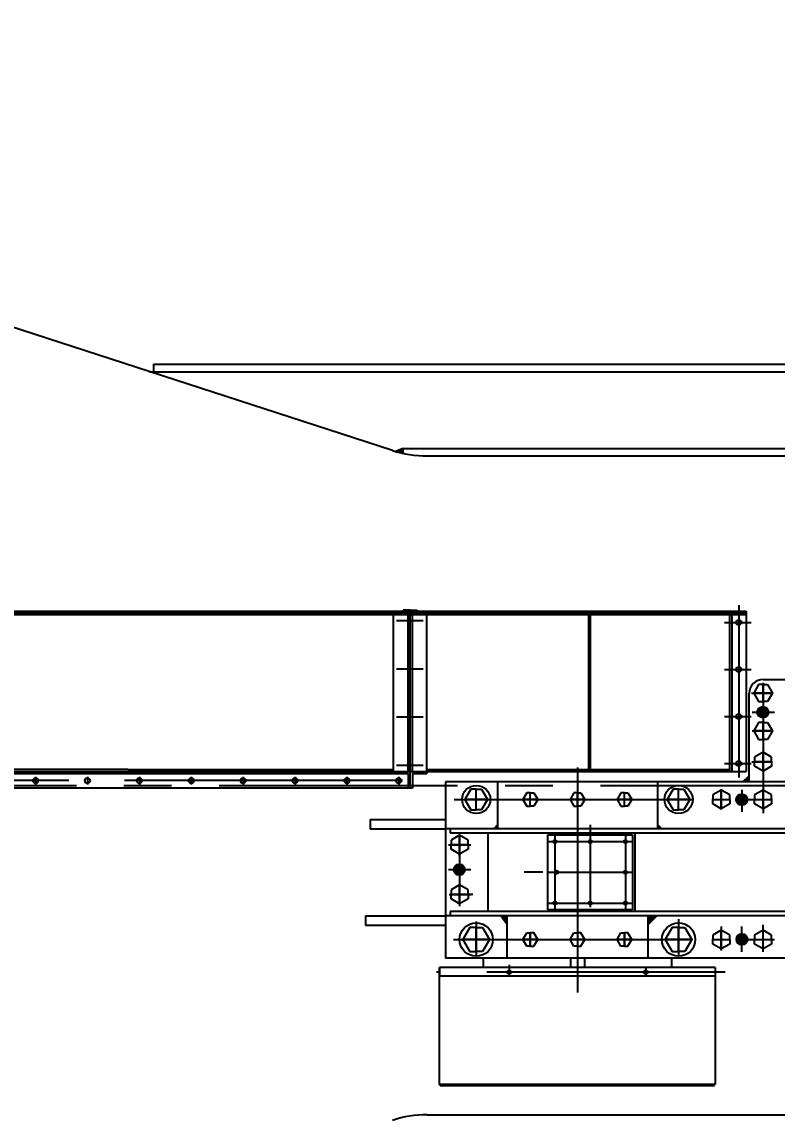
# Model space of a CAD drawing. Header units: millimetres. Extents: x 0 to 25200, y 0 to 17820.
# Drawn here: x 8429 to 10466, y 6648 to 9601 of the extents above; entities that cross this region are included whole.
import ezdxf

# ---------------------------------------------------------------- set-up
doc = ezdxf.new("R2010")
doc.units = ezdxf.units.MM
doc.header["$LTSCALE"] = 600
doc.linetypes.add('F', pattern=[0.75, 0.5, -0.25])
doc.linetypes.add('G', pattern=[2, 1.25, -0.25, 0.25, -0.25])
for name, color, linetype in [('01', 7, 'Continuous'), ('04', 2, 'F'), ('05', 142, 'G'), ('08', 1, 'Continuous')]:
    doc.layers.add(name, color=color, linetype=linetype)
doc.styles.get("Standard").update_dxf_attribs({"font": 'isocp', "width": 0.707, "bigfont": 'intecad.shx'})
doc.dimstyles.new('INTE', dxfattribs={"dimscale": 60, "dimtxt": 7, "dimasz": 3, "dimexe": 3, "dimexo": 0, "dimgap": 1, "dimtad": 1, "dimdec": 0, "dimdsep": 46, "dimtxsty": 'Standard', "dimcen": 0, "dimclrd": 1, "dimclre": 1, "dimclrt": 3, "dimaunit": 1, "dimadec": 0, "dimazin": 0, "dimtfac": 1, "dimtdec": 0, "dimtmove": 0, "dimatfit": 0, "dimfxl": 0, "dimarcsym": 0})

# ---------------------------------------------------------------- blocks, each defined once
blk = doc.blocks.new('*U2')
at = {"layer": '01'}
for p, q in [((0, 13.3), (-23, 0)), ((-23, 0), (-23, -12.1)), ((23, 0), (0, 13.3)), ((23, -12.1), (23, 0)), ((-23, -24.3), (-23, -12.1)), ((0, -37.5), (-23, -24.3)), ((23, -24.3), (0, -37.5)), ((23, -12.1), (23, -24.3))]:
    blk.add_line(p, q, dxfattribs=at)
at = {"layer": '05'}
for p, q in [((0, -39.3), (0, 14.7)), ((-24.9, -12.1), (24.3, -12.1))]:
    blk.add_line(p, q, dxfattribs=at)
blk = doc.blocks.new('*U4')
at = {"layer": '01'}
for p, q in [((0, 36), (-32.5, 17.2)), ((32.5, 17.2), (0, 36)), ((-32.5, 17.2), (-32.5, 0)), ((-32.5, -17.2), (-32.5, 0)), ((32.5, 0), (32.5, 17.2)), ((32.5, 0), (32.5, -17.2)), ((0, -36), (-32.5, -17.2)), ((32.5, -17.2), (0, -36))]:
    blk.add_line(p, q, dxfattribs=at)
at = {"layer": '05'}
for p, q in [((0, -37.8), (0, 37.4)), ((-34.4, 0), (33.8, 0))]:
    blk.add_line(p, q, dxfattribs=at)
blk = doc.blocks.new('*U3')
at = {"layer": '01'}
for p, q in [((0, 19.8), (-18, 9.4)), ((-18, 9.4), (-18, 0)), ((-18, -9.4), (-18, 0)), ((18, 9.4), (0, 19.8)), ((18, 0), (18, 9.4)), ((18, 0), (18, -9.4)), ((0, -19.8), (-18, -9.4)), ((18, -9.4), (0, -19.8))]:
    blk.add_line(p, q, dxfattribs=at)
at = {"layer": '05'}
for p, q in [((-19.9, 0), (19.3, 0)), ((0, -21.6), (0, 21.2))]:
    blk.add_line(p, q, dxfattribs=at)
blk = doc.blocks.new('*U1')
at = {"layer": '01'}
for p, q in [((0, 30.4), (-27.5, 14.5)), ((27.5, 14.5), (0, 30.4)), ((-27.5, 14.5), (-27.5, 0)), ((-27.5, -14.5), (-27.5, 0)), ((27.5, 0), (27.5, 14.5)), ((27.5, 0), (27.5, -14.5)), ((0, -30.4), (-27.5, -14.5)), ((27.5, -14.5), (0, -30.4))]:
    blk.add_line(p, q, dxfattribs=at)
at = {"layer": '05'}
for p, q in [((0, -32.2), (0, 31.8)), ((-29.4, 0), (28.8, 0))]:
    blk.add_line(p, q, dxfattribs=at)
blk = doc.blocks.new('ret')
at = {"layer": '01', "color": 7, "linetype": 'Continuous'}
for p, q in [((6840.7, 10438.6), (6840.7, 9974.2)), ((10196, 10438.6), (10196, 9974.2)), ((8083.7, 9990.5), (8083.7, 10413.5)), ((8122.7, 9990.5), (8122.7, 10413.5)), ((8128.7, 9990.5), (8128.7, 10413.5)), ((8134.7, 9990.5), (8134.7, 10413.5)), ((8173.7, 9990.5), (8173.7, 10413.5)), ((9264.7, 9990.5), (9264.7, 10413.5)), ((9303.7, 9990.5), (9303.7, 10413.5)), ((9309.7, 9990.5), (9309.7, 10413.5)), ((9315.7, 9990.5), (9315.7, 10413.5)), ((9354.7, 9990.5), (9354.7, 10413.5)), ((6958.6, 9985.5), (7010.9, 9985.5)), ((8173.7, 9984.5), (9264.7, 9984.5)), ((9303.7, 9945.5), (8134.7, 9945.5))]:
    blk.add_line(p, q, dxfattribs=at)
at = {"layer": '01'}
for p, q in [((8109.7, 10425.5), (8109.7, 10422.5)), ((8128.7, 10425.5), (8109.7, 10425.5)), ((8128.7, 10425.5), (8147.7, 10425.5)), ((8147.7, 10425.5), (8147.7, 10422.5)), ((9290.7, 10425.5), (9290.7, 10422.5)), ((9309.7, 10425.5), (9290.7, 10425.5)), ((9309.7, 10425.5), (9328.7, 10425.5)), ((9328.7, 10425.5), (9328.7, 10422.5)), ((6820.7, 10422.5), (10216, 10422.5)), ((6820.7, 10422.5), (6820.7, 9990.5)), ((6820.7, 10418.5), (10216, 10418.5)), ((6820.7, 10413.5), (10216, 10413.5)), ((6859.7, 10413.5), (6859.7, 9990.5)), ((6865.7, 10413.5), (6865.7, 9990.5)), ((7298.7, 9995.5), (7298.7, 10413.5)), ((7303.2, 9995.5), (7303.2, 10413.5)), ((9791.7, 9995.5), (9791.7, 10413.5)), ((9796.2, 9995.5), (9796.2, 10413.5)), ((10171, 10413.5), (10171, 9990.5)), ((10177, 10413.5), (10177, 9990.5)), ((10216, 10422.5), (10216, 9990.5)), ((6820.7, 9990.5), (10216, 9990.5)), ((8083.7, 9995.5), (6865.7, 9995.5)), ((6958.6, 9981.5), (6958.6, 9985.5)), ((7875.9, 9981.5), (6958.6, 9981.5)), ((7010.9, 9990.5), (7010.9, 9985.5)), ((7010.9, 9985.5), (7823.5, 9985.5)), ((7823.5, 9985.5), (7823.5, 9990.5)), ((7823.5, 9985.5), (7875.9, 9985.5)), ((7875.9, 9985.5), (7875.9, 9981.5)), ((8083.7, 9990.5), (8083.7, 9984.5)), ((8083.7, 9984.5), (8122.7, 9984.5)), ((8122.7, 9984.5), (8122.7, 9945.5)), ((8128.7, 9945.5), (8128.7, 9990.5)), ((8134.7, 9984.5), (8134.7, 9945.5)), ((8134.7, 9984.5), (8173.7, 9984.5)), ((8547.7, 9995.5), (8173.7, 9995.5)), ((8173.7, 9990.5), (8173.7, 9984.5)), ((8547.7, 9995.5), (9264.7, 9995.5)), ((9264.7, 9990.5), (9264.7, 9984.5)), ((9264.7, 9984.5), (9303.7, 9984.5)), ((9303.7, 9984.5), (9303.7, 9945.5)), ((9309.7, 9945.5), (9309.7, 9990.5)), ((9315.7, 9984.5), (9315.7, 9945.5)), ((9315.7, 9984.5), (9354.7, 9984.5)), ((9354.7, 9995.5), (10171, 9995.5)), ((9354.7, 9990.5), (9354.7, 9984.5)), ((8134.7, 9945.5), (8122.7, 9945.5)), ((9315.7, 9945.5), (9303.7, 9945.5))]:
    blk.add_line(p, q, dxfattribs=at)
at = {"layer": '01', "color": 7, "linetype": 'Continuous'}
for centre in [(6840.7, 10397.5), (10196, 10392.5), (6840.7, 10267.5), (10196, 10265.5), (6840.7, 10137.5), (10196, 10138.5), (6840.7, 10007.5), (10196, 10011.5)]:
    blk.add_circle(centre, 7, dxfattribs=at)
at = {"layer": '01'}
for centre in [(8158.7, 9965.5), (8158.7, 9965.5), (8158.7, 9965.5), (8158.7, 9965.5), (8298.7, 9965.5), (8298.7, 9965.5), (8298.7, 9965.5), (8298.7, 9965.5), (8438.7, 9965.5), (8438.7, 9965.5), (8438.7, 9965.5), (8438.7, 9965.5), (8578.7, 9965.5), (8578.7, 9965.5), (8578.7, 9965.5), (8578.7, 9965.5), (8718.7, 9965.5), (8718.7, 9965.5), (8718.7, 9965.5), (8718.7, 9965.5), (8858.7, 9965.5), (8858.7, 9965.5), (8858.7, 9965.5), (8858.7, 9965.5), (8998.7, 9965.5), (8998.7, 9965.5), (8998.7, 9965.5), (8998.7, 9965.5), (9138.7, 9965.5), (9138.7, 9965.5), (9138.7, 9965.5), (9138.7, 9965.5), (9278.7, 9965.5), (9278.7, 9965.5), (9278.7, 9965.5), (9278.7, 9965.5)]:
    blk.add_circle(centre, 7, dxfattribs=at)
at = {"layer": '05', "color": 4, "linetype": 'G'}
for p, q in [((6879.3, 10397.5), (6807.3, 10397.5)), ((8093.7, 10397.5), (8165.6, 10397.5)), ((9272.4, 10397.5), (9344.4, 10397.5)), ((10157.4, 10392.5), (10229.4, 10392.5)), ((6879.3, 10267.5), (6807.3, 10267.5)), ((8093.7, 10267.5), (8165.6, 10267.5)), ((9272.4, 10267.5), (9344.4, 10267.5)), ((10157.4, 10265.5), (10229.4, 10265.5)), ((6879.3, 10137.5), (6807.3, 10137.5)), ((8093.7, 10137.5), (8165.6, 10137.5)), ((9272.4, 10137.5), (9344.4, 10137.5)), ((10157.4, 10138.5), (10229.4, 10138.5)), ((10157.4, 10011.5), (10229.4, 10011.5)), ((6879.3, 10007.5), (6807.3, 10007.5)), ((8093.7, 10007.5), (8165.6, 10007.5)), ((9272.4, 10007.5), (9344.4, 10007.5))]:
    blk.add_line(p, q, dxfattribs=at)
at = {"layer": '05'}
for p, q in [((9288.7, 9965.5), (8148.2, 9965.5)), ((8158.7, 9976.1), (8158.7, 9954.9)), ((8158.7, 9976.1), (8158.7, 9954.9)), ((8158.7, 9976.1), (8158.7, 9954.9)), ((8158.7, 9976.1), (8158.7, 9954.9)), ((8298.7, 9976.1), (8298.7, 9954.9)), ((8298.7, 9976.1), (8298.7, 9954.9)), ((8298.7, 9976.1), (8298.7, 9954.9)), ((8298.7, 9976.1), (8298.7, 9954.9)), ((8438.7, 9976.1), (8438.7, 9954.9)), ((8438.7, 9976.1), (8438.7, 9954.9)), ((8438.7, 9976.1), (8438.7, 9954.9)), ((8438.7, 9976.1), (8438.7, 9954.9)), ((8578.7, 9976.1), (8578.7, 9954.9)), ((8578.7, 9976.1), (8578.7, 9954.9)), ((8578.7, 9976.1), (8578.7, 9954.9)), ((8578.7, 9976.1), (8578.7, 9954.9)), ((8718.7, 9976.1), (8718.7, 9954.9)), ((8718.7, 9976.1), (8718.7, 9954.9)), ((8718.7, 9976.1), (8718.7, 9954.9)), ((8718.7, 9976.1), (8718.7, 9954.9)), ((8858.7, 9976.1), (8858.7, 9954.9)), ((8858.7, 9976.1), (8858.7, 9954.9)), ((8858.7, 9976.1), (8858.7, 9954.9)), ((8858.7, 9976.1), (8858.7, 9954.9)), ((8998.7, 9976.1), (8998.7, 9954.9)), ((8998.7, 9976.1), (8998.7, 9954.9)), ((8998.7, 9976.1), (8998.7, 9954.9)), ((8998.7, 9976.1), (8998.7, 9954.9)), ((9138.7, 9976.1), (9138.7, 9954.9)), ((9138.7, 9976.1), (9138.7, 9954.9)), ((9138.7, 9976.1), (9138.7, 9954.9)), ((9138.7, 9976.1), (9138.7, 9954.9)), ((9278.7, 9976.1), (9278.7, 9954.9)), ((9278.7, 9976.1), (9278.7, 9954.9)), ((9278.7, 9976.1), (9278.7, 9954.9)), ((9278.7, 9976.1), (9278.7, 9954.9))]:
    blk.add_line(p, q, dxfattribs=at)
blk = doc.blocks.new('*D320')
at = {"layer": '08', "color": 1, "lineweight": -2}
for p, q in [((23300.3, 7375), (23300.3, 3352.3)), ((4326.9, 4761.4), (4326.9, 3352.3)), ((4506.9, 3532.3), (23120.3, 3532.3))]:
    blk.add_line(p, q, dxfattribs=at)
at = {"layer": '08', "color": 1}
for points in [[(4506.9, 3562.3), (4506.9, 3502.3), (4326.9, 3532.3)], [(23120.3, 3562.3), (23120.3, 3502.3), (23300.3, 3532.3)]]:
    blk.add_solid(points, dxfattribs=at)
at = {"layer": 'DEFPOINTS', "color": 0}
for p in [(23300.3, 7375), (4326.9, 4761.4), (23300.3, 3532.3)]:
    blk.add_point(p, dxfattribs=at)
at = {"layer": '08', "color": 3, "insert": (13813.6, 3802.3), "char_height": 420, "attachment_point": 5}
blk.add_mtext('18973', dxfattribs=at)

msp = doc.modelspace()

# ---------------------------------------------------------------- hatches: boundary and pattern name
at = {"layer": '01', "ltscale": 0.857143}
for points in [[(9456.9, 8449.5), (9436.9, 8441.7, 0.016896), (9456.9, 8436.6)], [(10390.8, 7566.1), (10373.8, 7550.5), (10390.8, 7550.5)], [(9711.3, 7433.9), (9701.9, 7423.5), (9711.3, 7423.5)], [(10143.3, 7435.1), (10143.3, 7423.5), (10154.8, 7423.5)], [(9737.3, 7188.5), (9720.5, 7188.5), (9737.3, 7166)], [(10117.3, 7188.5), (10117.3, 7164.1), (10141.9, 7188.5)], [(9554.9, 6734), (9557.3, 6730.5), (9557.3, 6734)]]:
    msp.add_hatch(color=256, dxfattribs=at).paths.add_polyline_path(points)
h = msp.add_hatch(color=256, dxfattribs=at)
h.paths.add_polyline_path([(10427.6, 7738.1), (10412.6, 7738.1, 0.414214), (10427.6, 7723.1)])
h.paths.add_polyline_path([(10427.6, 7753.1, 0.414214), (10412.6, 7738.1), (10427.6, 7738.1)])
h.paths.add_polyline_path([(10427.6, 7753.1), (10427.6, 7738.1), (10442.6, 7738.1, 0.414214)])
h.paths.add_polyline_path([(10442.6, 7738.1), (10427.6, 7738.1), (10427.6, 7723.1, 0.414214)])
h = msp.add_hatch(color=256, dxfattribs=at)
h.paths.add_polyline_path([(10370.8, 7502.3), (10355.8, 7502.3, 0.414214), (10370.8, 7487.3)])
h.paths.add_polyline_path([(10370.8, 7517.3, 0.414214), (10355.8, 7502.3), (10370.8, 7502.3)])
h.paths.add_polyline_path([(10370.8, 7517.3), (10370.8, 7502.3), (10385.8, 7502.3, 0.414214)])
h.paths.add_polyline_path([(10385.8, 7502.3), (10370.8, 7502.3), (10370.8, 7487.3, 0.414214)])
h = msp.add_hatch(color=256, dxfattribs=at)
h.paths.add_polyline_path([(9608.8, 7313.3), (9593.8, 7313.3, 0.414214), (9608.8, 7298.3)])
h.paths.add_polyline_path([(9608.8, 7328.3, 0.414214), (9593.8, 7313.3), (9608.8, 7313.3)])
h.paths.add_polyline_path([(9608.8, 7328.3), (9608.8, 7313.3), (9623.8, 7313.3, 0.414214)])
h.paths.add_polyline_path([(9623.8, 7313.3), (9608.8, 7313.3), (9608.8, 7298.3, 0.414214)])
h = msp.add_hatch(color=256, dxfattribs=at)
h.paths.add_polyline_path([(10371.1, 7125.2), (10356.1, 7125.2, 0.414214), (10371.1, 7110.2)])
h.paths.add_polyline_path([(10371.1, 7140.2, 0.414214), (10356.1, 7125.2), (10371.1, 7125.2)])
h.paths.add_polyline_path([(10371.1, 7140.2), (10371.1, 7125.2), (10386.1, 7125.2, 0.414214)])
h.paths.add_polyline_path([(10386.1, 7125.2), (10371.1, 7125.2), (10371.1, 7110.2, 0.414214)])

# ---------------------------------------------------------------- linework, layer by layer
at = {"layer": '01', "color": 7, "linetype": 'Continuous', "ltscale": 0.857143}
for p, q in [((9428, 8444.4), (5863.9, 9601)), ((8772.9, 8657), (11057.4, 8657)), ((8783.5, 8677), (20290.7, 8677)), ((9522.2, 8429.5), (18269.9, 8429.5)), ((9571.3, 7550.5), (9571.3, 7074.5)), ((9368.3, 7448.5), (9571.3, 7448.5)), ((9368.3, 7423.5), (9571.8, 7423.5)), ((9685.3, 7411.5), (9685.3, 7200.5)), ((10082.2, 7411.5), (10082.2, 7200.5)), ((9355.3, 7188.5), (9571.8, 7188.5)), ((10498.8, 7188.5), (9571.3, 7188.5)), ((10486.8, 7200.5), (9584.3, 7200.5)), ((9355.3, 7163.5), (9571.3, 7163.5)), ((9557.3, 6730.5), (9557.3, 6734)), ((9522.2, 6651.5), (18269.9, 6651.5))]:
    msp.add_line(p, q, dxfattribs=at)
at = {"layer": '01', "ltscale": 0.857143}
for p, q in [((8783.5, 8677), (8783.5, 8657)), ((9456.9, 8449.5), (9436.9, 8441.7)), ((9456.9, 8449.5), (18270.5, 8449.5)), ((9456.9, 8436.6), (9456.9, 8449.5)), ((10428.8, 7826.5), (10498.8, 7826.5)), ((10390.8, 7550.5), (10390.8, 7788.5)), ((10373.8, 7550.5), (10390.8, 7566.1)), ((10486.8, 7550.5), (9571.3, 7550.5)), ((9711.3, 7550.5), (9711.3, 7423.5)), ((10143.3, 7550.5), (10143.3, 7423.5)), ((9368.3, 7448.5), (9368.3, 7423.5)), ((11503.5, 7423.5), (9571.3, 7423.5)), ((9584.3, 7423.5), (9584.3, 7411.5)), ((9711.3, 7433.9), (9701.9, 7423.5)), ((10143.3, 7435.1), (10154.8, 7423.5)), ((11515.2, 7411.5), (9584.3, 7411.5)), ((9847.3, 7204.5), (9847.3, 7407.5)), ((9847.3, 7407.5), (10076.3, 7407.5)), ((10076.3, 7407.5), (10076.3, 7204.5)), ((9833.7, 7306), (9783.7, 7306)), ((9355.3, 7188.5), (9355.3, 7163.5)), ((9584.3, 7200.5), (9584.3, 7188.5)), ((9737.3, 7166), (9720.5, 7188.5)), ((9737.3, 7188.5), (9737.3, 7074.5)), ((10076.3, 7204.5), (9847.3, 7204.5)), ((10117.3, 7164.1), (10141.9, 7188.5)), ((10117.3, 7188.5), (10117.3, 7074.5)), ((10498.8, 7074.5), (9571.3, 7074.5)), ((9673.3, 7074.5), (9673.3, 7049.5)), ((9908.3, 7074.5), (9908.3, 7049.5)), ((9946.3, 7074.5), (9946.3, 7049.5)), ((10181.3, 7074.5), (10181.3, 7049.5)), ((9554.9, 6734), (9554.9, 7049.5)), ((10299.2, 7049.5), (9555.4, 7049.5)), ((9555.4, 7049.5), (9555.4, 7026)), ((10299.2, 7049.5), (10299.2, 7026)), ((10299.8, 6734), (10299.8, 7049.5)), ((10299.2, 7026), (9555.4, 7026)), ((9557.3, 6730.5), (9554.9, 6734)), ((9554.9, 6734), (10299.8, 6734)), ((9557.3, 6730.5), (10297.3, 6730.5))]:
    msp.add_line(p, q, dxfattribs=at)
for centre, radius in [((10427.6, 7738.1), 15), ((10370.8, 7502.3), 15), ((9866.8, 7389), 4.5), ((9961.8, 7389), 4.5), ((10056.8, 7389), 4.5), ((9608.8, 7313.3), 15), ((9871.3, 7306), 4.5), ((10056.8, 7306), 4.5), ((9866.8, 7223), 4.5), ((9961.8, 7223), 4.5), ((10056.8, 7223), 4.5), ((10371.1, 7125.2), 15), ((9743.1, 7036.5), 5), ((10111.6, 7036.5), 5)]:
    msp.add_circle(centre, radius, dxfattribs=at)
at = {"layer": '01', "color": 7, "linetype": 'Continuous', "ltscale": 0.857143}
for centre, radius in [((9654.3, 7502.5), 38), ((10200.3, 7502.5), 38), ((9654.3, 7124.5), 45), ((10200.3, 7124.5), 45)]:
    msp.add_circle(centre, radius, dxfattribs=at)
for centre, start, end in [((9522.2, 8734.5), 252.021, 270), ((9522.2, 6346.5), 90, 107.979)]:
    msp.add_arc(centre, 305, start, end, dxfattribs=at)
at = {"layer": '01', "ltscale": 0.857143}
msp.add_arc((10428.8, 7788.5), 38, 90, 180, dxfattribs=at)
at = {"layer": '05', "ltscale": 0.857143}
for p, q in [((10428.3, 7817.4), (10428.3, 7465.3)), ((10396.9, 7789.5), (10454.1, 7789.5)), ((10398.5, 7738.5), (10459.1, 7738.5)), ((10398.9, 7687.5), (10454.1, 7687.5)), ((10397.6, 7604.5), (10454.1, 7604.5)), ((9927.3, 7589), (9927.3, 6981.8)), ((3818.3, 7540.5), (23500.3, 7540.5)), ((10315.3, 7530.7), (10315.3, 7475.4)), ((9594.4, 7502.5), (10454.1, 7502.5)), ((9800.3, 7482.9), (9800.3, 7520.7)), ((9800.3, 7482.9), (9800.3, 7520.7)), ((9927.3, 7481.6), (9927.3, 7523.2)), ((10054.3, 7482.9), (10054.3, 7520.7)), ((10371.3, 7528.7), (10371.3, 7468.9)), ((9961.8, 7434.2), (9961.8, 7212)), ((9609.3, 7404.5), (9609.3, 7214.7)), ((9609.3, 7349.5), (9609.3, 7404.5)), ((9579.5, 7380.5), (9640.1, 7380.5)), ((9579.5, 7380.5), (9640.1, 7380.5)), ((9579.5, 7313.5), (9640.1, 7313.5)), ((9609.3, 7281.9), (9609.3, 7219.7)), ((9581.5, 7246.5), (9640.6, 7246.5)), ((9645.5, 7246.5), (9587.3, 7246.5)), ((10200.3, 7179.5), (10200.3, 7079.6)), ((9654.3, 7173.1), (9654.3, 7080.1)), ((10315.3, 7159.9), (10315.3, 7094.9)), ((10371.3, 7091), (10371.3, 7159.9)), ((10428.3, 7091), (10428.3, 7164.5)), ((9592.9, 7124.5), (10459, 7124.5)), ((9800.3, 7104.9), (9800.3, 7142.7)), ((10054.3, 7104.9), (10054.3, 7142.7)), ((10325.8, 7036.5), (9547.4, 7036.5)), ((9743.1, 7056.2), (9743.1, 7029.7)), ((10111.6, 7046.8), (10111.6, 7029.7))]:
    msp.add_line(p, q, dxfattribs=at)
at = {"layer": '05', "color": 142, "linetype": 'G', "ltscale": 0.857143}
for p, q in [((9847.3, 7389), (10076.3, 7389)), ((9866.8, 7407.5), (9866.8, 7204.5)), ((10056.8, 7407.5), (10056.8, 7204.5)), ((9847.3, 7306), (10076.3, 7306)), ((9847.3, 7223), (10076.3, 7223))]:
    msp.add_line(p, q, dxfattribs=at)

# ---------------------------------------------------------------- block references
at = {"ltscale": 0.857143, "rotation": 89.99999999999999}
for name, p in [('*U2', (10416.2, 7789.5)), ('*U2', (10416.2, 7687.5)), ('*U1', (9654.3, 7502.5)), ('*U1', (10200.3, 7502.5)), ('*U3', (9800.3, 7502.5)), ('*U3', (9927.3, 7502.5)), ('*U3', (10054.3, 7502.5)), ('*U4', (9654.3, 7124.5)), ('*U4', (10200.3, 7124.5))]:
    msp.add_blockref(name, p, dxfattribs=at)
at = {"ltscale": 0.857143}
for p in [(10428.3, 7616.7), (10315.3, 7514.7), (10428.3, 7514.7), (9609.3, 7392.7), (9609.3, 7258.7), (10315.3, 7136.7), (10428.3, 7136.7)]:
    msp.add_blockref('*U2', p, dxfattribs=at)
at = {"ltscale": 0.857143, "xscale": -1, "rotation": 90}
for p in [(9800.3, 7124.5), (9927.3, 7124.5), (10054.3, 7124.5)]:
    msp.add_blockref('*U3', p, dxfattribs=at)
at = {"layer": '04', "ltscale": 0.857143}
msp.add_blockref('ret', (166.7, -2412.1), dxfattribs=at)

# ---------------------------------------------------------------- dimensions: what is measured, and where the dimension line sits
at = {"layer": '08'}
dim = msp.add_linear_dim(base=(23300.3, 3532.3), p1=(4326.9, 4761.4), p2=(23300.3, 7375), dimstyle='INTE', dxfattribs=at)
dim.commit()
dim.dimension.update_dxf_attribs({"geometry": '*D320', "text_midpoint": (13813.6, 3802.3)})

doc.saveas('drawing.dxf')
